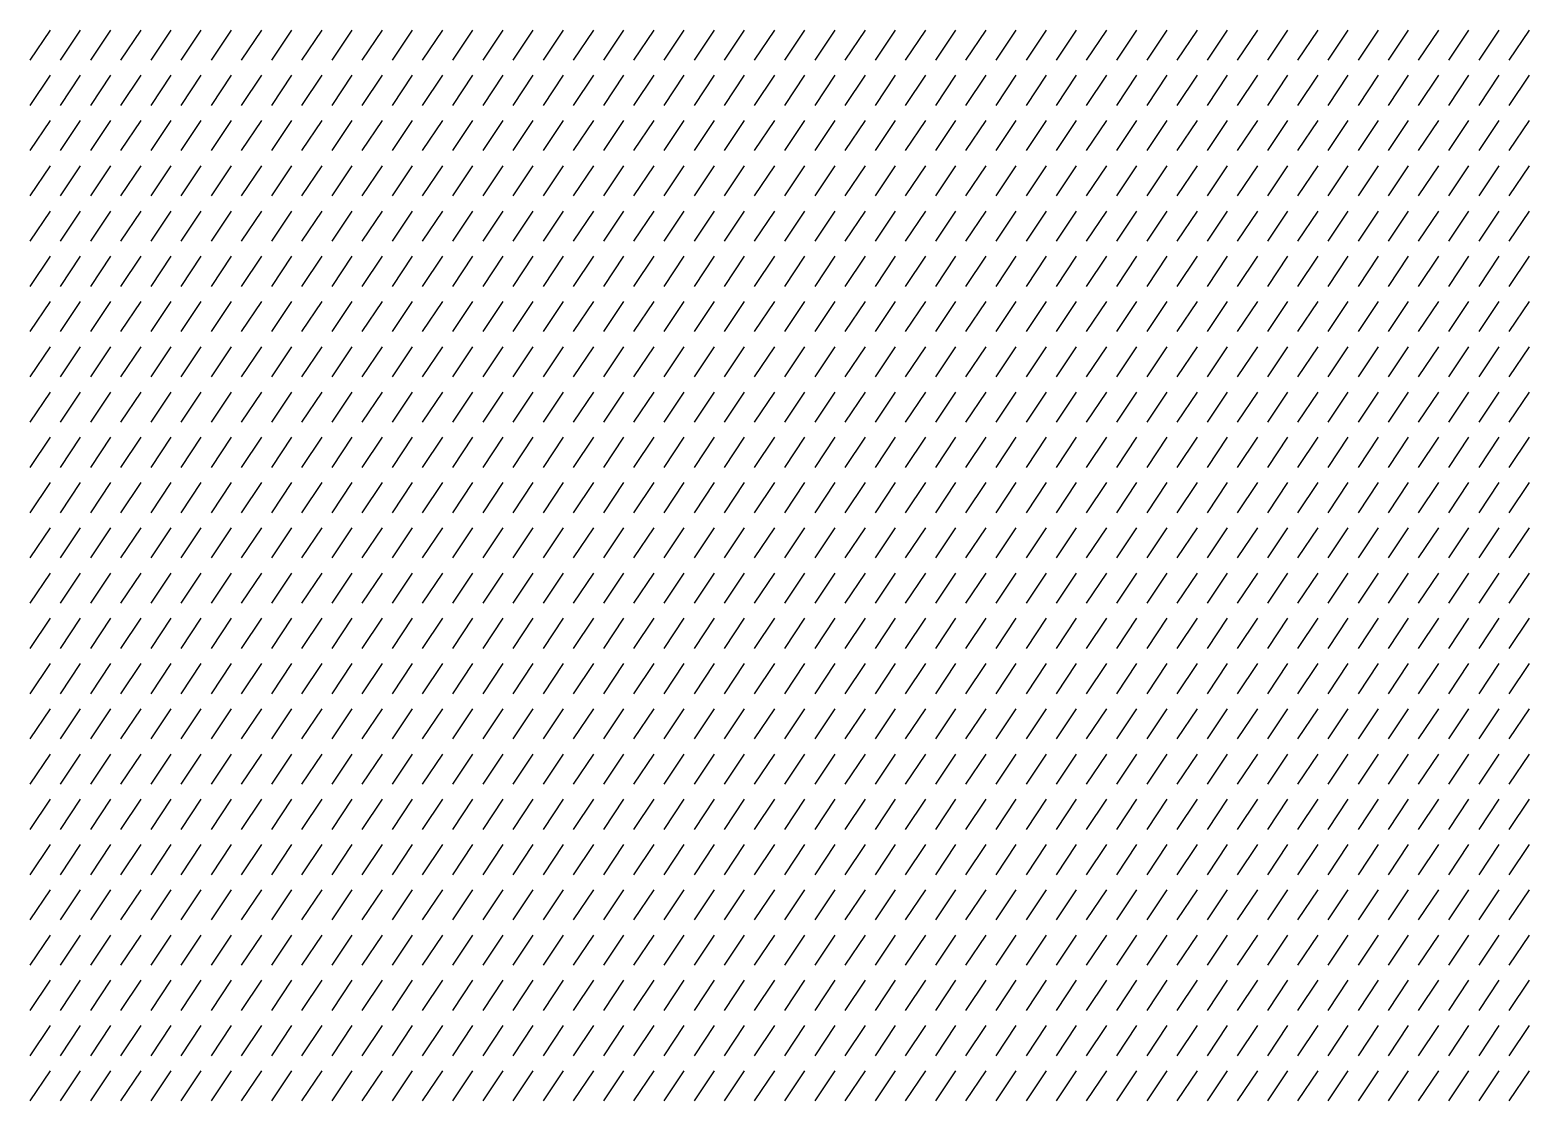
# Model space of a CAD drawing. Header units: inches. Extents: x -55 to 1004, y 12 to 2250.
# Drawn here: x -33.5 to 106.5, y 1402.4 to 1502.4 of the extents above; entities that cross this region are included whole.
import ezdxf

# ---------------------------------------------------------------- set-up
doc = ezdxf.new("R2010")
doc.units = ezdxf.units.IN
doc.header["$MEASUREMENT"] = 0

msp = doc.modelspace()

# ---------------------------------------------------------------- linework, layer by layer
for p, q in [((-31.59, 1502.36), (-33.47, 1499.55)), ((-28.77, 1502.36), (-30.65, 1499.55)), ((-25.95, 1502.36), (-27.83, 1499.55)), ((-23.13, 1502.36), (-25.01, 1499.55)), ((-20.31, 1502.36), (-22.19, 1499.55)), ((-17.5, 1502.36), (-19.37, 1499.55)), ((-14.68, 1502.36), (-16.56, 1499.55)), ((-11.86, 1502.36), (-13.74, 1499.55)), ((-9.04, 1502.36), (-10.92, 1499.55)), ((-6.22, 1502.36), (-8.1, 1499.55)), ((-3.4, 1502.36), (-5.28, 1499.55)), ((-0.59, 1502.36), (-2.47, 1499.55)), ((2.23, 1502.36), (0.35, 1499.55)), ((5.05, 1502.36), (3.17, 1499.55)), ((7.87, 1502.36), (5.99, 1499.55)), ((10.69, 1502.36), (8.81, 1499.55)), ((13.5, 1502.36), (11.63, 1499.55)), ((16.32, 1502.36), (14.44, 1499.55)), ((19.14, 1502.36), (17.26, 1499.55)), ((21.96, 1502.36), (20.08, 1499.55)), ((24.78, 1502.36), (22.9, 1499.55)), ((27.6, 1502.36), (25.72, 1499.55)), ((30.41, 1502.36), (28.54, 1499.55)), ((33.23, 1502.36), (31.35, 1499.55)), ((36.05, 1502.36), (34.17, 1499.55)), ((38.87, 1502.36), (36.99, 1499.55)), ((41.69, 1502.36), (39.81, 1499.55)), ((44.51, 1502.36), (42.63, 1499.55)), ((47.32, 1502.36), (45.45, 1499.55)), ((50.14, 1502.36), (48.26, 1499.55)), ((52.96, 1502.36), (51.08, 1499.55)), ((55.78, 1502.36), (53.9, 1499.55)), ((58.6, 1502.36), (56.72, 1499.55)), ((61.42, 1502.36), (59.54, 1499.55)), ((64.23, 1502.36), (62.35, 1499.55)), ((67.05, 1502.36), (65.17, 1499.55)), ((69.87, 1502.36), (67.99, 1499.55)), ((72.69, 1502.36), (70.81, 1499.55)), ((75.51, 1502.36), (73.63, 1499.55)), ((78.33, 1502.36), (76.45, 1499.55)), ((81.14, 1502.36), (79.26, 1499.55)), ((83.96, 1502.36), (82.08, 1499.55)), ((86.78, 1502.36), (84.9, 1499.55)), ((89.6, 1502.36), (87.72, 1499.55)), ((92.42, 1502.36), (90.54, 1499.55)), ((95.23, 1502.36), (93.36, 1499.55)), ((98.05, 1502.36), (96.17, 1499.55)), ((100.87, 1502.36), (98.99, 1499.55)), ((103.69, 1502.36), (101.81, 1499.55)), ((106.51, 1502.36), (104.63, 1499.55)), ((-31.59, 1498.14), (-33.47, 1495.32)), ((-28.77, 1498.14), (-30.65, 1495.32)), ((-25.95, 1498.14), (-27.83, 1495.32)), ((-23.13, 1498.14), (-25.01, 1495.32)), ((-20.31, 1498.14), (-22.19, 1495.32)), ((-17.5, 1498.14), (-19.37, 1495.32)), ((-14.68, 1498.14), (-16.56, 1495.32)), ((-11.86, 1498.14), (-13.74, 1495.32)), ((-9.04, 1498.14), (-10.92, 1495.32)), ((-6.22, 1498.14), (-8.1, 1495.32)), ((-3.4, 1498.14), (-5.28, 1495.32)), ((-0.59, 1498.14), (-2.47, 1495.32)), ((2.23, 1498.14), (0.35, 1495.32)), ((5.05, 1498.14), (3.17, 1495.32)), ((7.87, 1498.14), (5.99, 1495.32)), ((10.69, 1498.14), (8.81, 1495.32)), ((13.5, 1498.14), (11.63, 1495.32)), ((16.32, 1498.14), (14.44, 1495.32)), ((19.14, 1498.14), (17.26, 1495.32)), ((21.96, 1498.14), (20.08, 1495.32)), ((24.78, 1498.14), (22.9, 1495.32)), ((27.6, 1498.14), (25.72, 1495.32)), ((30.41, 1498.14), (28.54, 1495.32)), ((33.23, 1498.14), (31.35, 1495.32)), ((36.05, 1498.14), (34.17, 1495.32)), ((38.87, 1498.14), (36.99, 1495.32)), ((41.69, 1498.14), (39.81, 1495.32)), ((44.51, 1498.14), (42.63, 1495.32)), ((47.32, 1498.14), (45.45, 1495.32)), ((50.14, 1498.14), (48.26, 1495.32)), ((52.96, 1498.14), (51.08, 1495.32)), ((55.78, 1498.14), (53.9, 1495.32)), ((58.6, 1498.14), (56.72, 1495.32)), ((61.42, 1498.14), (59.54, 1495.32)), ((64.23, 1498.14), (62.35, 1495.32)), ((67.05, 1498.14), (65.17, 1495.32)), ((69.87, 1498.14), (67.99, 1495.32)), ((72.69, 1498.14), (70.81, 1495.32)), ((75.51, 1498.14), (73.63, 1495.32)), ((78.33, 1498.14), (76.45, 1495.32)), ((81.14, 1498.14), (79.26, 1495.32)), ((83.96, 1498.14), (82.08, 1495.32)), ((86.78, 1498.14), (84.9, 1495.32)), ((89.6, 1498.14), (87.72, 1495.32)), ((92.42, 1498.14), (90.54, 1495.32)), ((95.23, 1498.14), (93.36, 1495.32)), ((98.05, 1498.14), (96.17, 1495.32)), ((100.87, 1498.14), (98.99, 1495.32)), ((103.69, 1498.14), (101.81, 1495.32)), ((106.51, 1498.14), (104.63, 1495.32)), ((-31.59, 1493.91), (-33.47, 1491.1)), ((-28.77, 1493.91), (-30.65, 1491.1)), ((-25.95, 1493.91), (-27.83, 1491.1)), ((-23.13, 1493.91), (-25.01, 1491.1)), ((-20.31, 1493.91), (-22.19, 1491.1)), ((-17.5, 1493.91), (-19.37, 1491.1)), ((-14.68, 1493.91), (-16.56, 1491.1)), ((-11.86, 1493.91), (-13.74, 1491.1)), ((-9.04, 1493.91), (-10.92, 1491.1)), ((-6.22, 1493.91), (-8.1, 1491.1)), ((-3.4, 1493.91), (-5.28, 1491.1)), ((-0.59, 1493.91), (-2.47, 1491.1)), ((2.23, 1493.91), (0.35, 1491.1)), ((5.05, 1493.91), (3.17, 1491.1)), ((7.87, 1493.91), (5.99, 1491.1)), ((10.69, 1493.91), (8.81, 1491.1)), ((13.5, 1493.91), (11.63, 1491.1)), ((16.32, 1493.91), (14.44, 1491.1)), ((19.14, 1493.91), (17.26, 1491.1)), ((21.96, 1493.91), (20.08, 1491.1)), ((24.78, 1493.91), (22.9, 1491.1)), ((27.6, 1493.91), (25.72, 1491.1)), ((30.41, 1493.91), (28.54, 1491.1)), ((33.23, 1493.91), (31.35, 1491.1)), ((36.05, 1493.91), (34.17, 1491.1)), ((38.87, 1493.91), (36.99, 1491.1)), ((41.69, 1493.91), (39.81, 1491.1)), ((44.51, 1493.91), (42.63, 1491.1)), ((47.32, 1493.91), (45.45, 1491.1)), ((50.14, 1493.91), (48.26, 1491.1)), ((52.96, 1493.91), (51.08, 1491.1)), ((55.78, 1493.91), (53.9, 1491.1)), ((58.6, 1493.91), (56.72, 1491.1)), ((61.42, 1493.91), (59.54, 1491.1)), ((64.23, 1493.91), (62.35, 1491.1)), ((67.05, 1493.91), (65.17, 1491.1)), ((69.87, 1493.91), (67.99, 1491.1)), ((72.69, 1493.91), (70.81, 1491.1)), ((75.51, 1493.91), (73.63, 1491.1)), ((78.33, 1493.91), (76.45, 1491.1)), ((81.14, 1493.91), (79.26, 1491.1)), ((83.96, 1493.91), (82.08, 1491.1)), ((86.78, 1493.91), (84.9, 1491.1)), ((89.6, 1493.91), (87.72, 1491.1)), ((92.42, 1493.91), (90.54, 1491.1)), ((95.23, 1493.91), (93.36, 1491.1)), ((98.05, 1493.91), (96.17, 1491.1)), ((100.87, 1493.91), (98.99, 1491.1)), ((103.69, 1493.91), (101.81, 1491.1)), ((106.51, 1493.91), (104.63, 1491.1)), ((-31.59, 1489.69), (-33.47, 1486.87)), ((-28.77, 1489.69), (-30.65, 1486.87)), ((-25.95, 1489.69), (-27.83, 1486.87)), ((-23.13, 1489.69), (-25.01, 1486.87)), ((-20.31, 1489.69), (-22.19, 1486.87)), ((-17.5, 1489.69), (-19.37, 1486.87)), ((-14.68, 1489.69), (-16.56, 1486.87)), ((-11.86, 1489.69), (-13.74, 1486.87)), ((-9.04, 1489.69), (-10.92, 1486.87)), ((-6.22, 1489.69), (-8.1, 1486.87)), ((-3.4, 1489.69), (-5.28, 1486.87)), ((-0.59, 1489.69), (-2.47, 1486.87)), ((2.23, 1489.69), (0.35, 1486.87)), ((5.05, 1489.69), (3.17, 1486.87)), ((7.87, 1489.69), (5.99, 1486.87)), ((10.69, 1489.69), (8.81, 1486.87)), ((13.5, 1489.69), (11.63, 1486.87)), ((16.32, 1489.69), (14.44, 1486.87)), ((19.14, 1489.69), (17.26, 1486.87)), ((21.96, 1489.69), (20.08, 1486.87)), ((24.78, 1489.69), (22.9, 1486.87)), ((27.6, 1489.69), (25.72, 1486.87)), ((30.41, 1489.69), (28.54, 1486.87)), ((33.23, 1489.69), (31.35, 1486.87)), ((36.05, 1489.69), (34.17, 1486.87)), ((38.87, 1489.69), (36.99, 1486.87)), ((41.69, 1489.69), (39.81, 1486.87)), ((44.51, 1489.69), (42.63, 1486.87)), ((47.32, 1489.69), (45.45, 1486.87)), ((50.14, 1489.69), (48.26, 1486.87)), ((52.96, 1489.69), (51.08, 1486.87)), ((55.78, 1489.69), (53.9, 1486.87)), ((58.6, 1489.69), (56.72, 1486.87)), ((61.42, 1489.69), (59.54, 1486.87)), ((64.23, 1489.69), (62.35, 1486.87)), ((67.05, 1489.69), (65.17, 1486.87)), ((69.87, 1489.69), (67.99, 1486.87)), ((72.69, 1489.69), (70.81, 1486.87)), ((75.51, 1489.69), (73.63, 1486.87)), ((78.33, 1489.69), (76.45, 1486.87)), ((81.14, 1489.69), (79.26, 1486.87)), ((83.96, 1489.69), (82.08, 1486.87)), ((86.78, 1489.69), (84.9, 1486.87)), ((89.6, 1489.69), (87.72, 1486.87)), ((92.42, 1489.69), (90.54, 1486.87)), ((95.23, 1489.69), (93.36, 1486.87)), ((98.05, 1489.69), (96.17, 1486.87)), ((100.87, 1489.69), (98.99, 1486.87)), ((103.69, 1489.69), (101.81, 1486.87)), ((106.51, 1489.69), (104.63, 1486.87)), ((-31.59, 1485.46), (-33.47, 1482.65)), ((-28.77, 1485.46), (-30.65, 1482.65)), ((-25.95, 1485.46), (-27.83, 1482.65)), ((-23.13, 1485.46), (-25.01, 1482.65)), ((-20.31, 1485.46), (-22.19, 1482.65)), ((-17.5, 1485.46), (-19.37, 1482.65)), ((-14.68, 1485.46), (-16.56, 1482.65)), ((-11.86, 1485.46), (-13.74, 1482.65)), ((-9.04, 1485.46), (-10.92, 1482.65)), ((-6.22, 1485.46), (-8.1, 1482.65)), ((-3.4, 1485.46), (-5.28, 1482.65)), ((-0.59, 1485.46), (-2.47, 1482.65)), ((2.23, 1485.46), (0.35, 1482.65)), ((5.05, 1485.46), (3.17, 1482.65)), ((7.87, 1485.46), (5.99, 1482.65)), ((10.69, 1485.46), (8.81, 1482.65)), ((13.5, 1485.46), (11.63, 1482.65)), ((16.32, 1485.46), (14.44, 1482.65)), ((19.14, 1485.46), (17.26, 1482.65)), ((21.96, 1485.46), (20.08, 1482.65)), ((24.78, 1485.46), (22.9, 1482.65)), ((27.6, 1485.46), (25.72, 1482.65)), ((30.41, 1485.46), (28.54, 1482.65)), ((33.23, 1485.46), (31.35, 1482.65)), ((36.05, 1485.46), (34.17, 1482.65)), ((38.87, 1485.46), (36.99, 1482.65)), ((41.69, 1485.46), (39.81, 1482.65)), ((44.51, 1485.46), (42.63, 1482.65)), ((47.32, 1485.46), (45.45, 1482.65)), ((50.14, 1485.46), (48.26, 1482.65)), ((52.96, 1485.46), (51.08, 1482.65)), ((55.78, 1485.46), (53.9, 1482.65)), ((58.6, 1485.46), (56.72, 1482.65)), ((61.42, 1485.46), (59.54, 1482.65)), ((64.23, 1485.46), (62.35, 1482.65)), ((67.05, 1485.46), (65.17, 1482.65)), ((69.87, 1485.46), (67.99, 1482.65)), ((72.69, 1485.46), (70.81, 1482.65)), ((75.51, 1485.46), (73.63, 1482.65)), ((78.33, 1485.46), (76.45, 1482.65)), ((81.14, 1485.46), (79.26, 1482.65)), ((83.96, 1485.46), (82.08, 1482.65)), ((86.78, 1485.46), (84.9, 1482.65)), ((89.6, 1485.46), (87.72, 1482.65)), ((92.42, 1485.46), (90.54, 1482.65)), ((95.23, 1485.46), (93.36, 1482.65)), ((98.05, 1485.46), (96.17, 1482.65)), ((100.87, 1485.46), (98.99, 1482.65)), ((103.69, 1485.46), (101.81, 1482.65)), ((106.51, 1485.46), (104.63, 1482.65)), ((-31.59, 1481.24), (-33.47, 1478.42)), ((-28.77, 1481.24), (-30.65, 1478.42)), ((-25.95, 1481.24), (-27.83, 1478.42)), ((-23.13, 1481.24), (-25.01, 1478.42)), ((-20.31, 1481.24), (-22.19, 1478.42)), ((-17.5, 1481.24), (-19.37, 1478.42)), ((-14.68, 1481.24), (-16.56, 1478.42)), ((-11.86, 1481.24), (-13.74, 1478.42)), ((-9.04, 1481.24), (-10.92, 1478.42)), ((-6.22, 1481.24), (-8.1, 1478.42)), ((-3.4, 1481.24), (-5.28, 1478.42)), ((-0.59, 1481.24), (-2.47, 1478.42)), ((2.23, 1481.24), (0.35, 1478.42)), ((5.05, 1481.24), (3.17, 1478.42)), ((7.87, 1481.24), (5.99, 1478.42)), ((10.69, 1481.24), (8.81, 1478.42)), ((13.5, 1481.24), (11.63, 1478.42)), ((16.32, 1481.24), (14.44, 1478.42)), ((19.14, 1481.24), (17.26, 1478.42)), ((21.96, 1481.24), (20.08, 1478.42)), ((24.78, 1481.24), (22.9, 1478.42)), ((27.6, 1481.24), (25.72, 1478.42)), ((30.41, 1481.24), (28.54, 1478.42)), ((33.23, 1481.24), (31.35, 1478.42)), ((36.05, 1481.24), (34.17, 1478.42)), ((38.87, 1481.24), (36.99, 1478.42)), ((41.69, 1481.24), (39.81, 1478.42)), ((44.51, 1481.24), (42.63, 1478.42)), ((47.32, 1481.24), (45.45, 1478.42)), ((50.14, 1481.24), (48.26, 1478.42)), ((52.96, 1481.24), (51.08, 1478.42)), ((55.78, 1481.24), (53.9, 1478.42)), ((58.6, 1481.24), (56.72, 1478.42)), ((61.42, 1481.24), (59.54, 1478.42)), ((64.23, 1481.24), (62.35, 1478.42)), ((67.05, 1481.24), (65.17, 1478.42)), ((69.87, 1481.24), (67.99, 1478.42)), ((72.69, 1481.24), (70.81, 1478.42)), ((75.51, 1481.24), (73.63, 1478.42)), ((78.33, 1481.24), (76.45, 1478.42)), ((81.14, 1481.24), (79.26, 1478.42)), ((83.96, 1481.24), (82.08, 1478.42)), ((86.78, 1481.24), (84.9, 1478.42)), ((89.6, 1481.24), (87.72, 1478.42)), ((92.42, 1481.24), (90.54, 1478.42)), ((95.23, 1481.24), (93.36, 1478.42)), ((98.05, 1481.24), (96.17, 1478.42)), ((100.87, 1481.24), (98.99, 1478.42)), ((103.69, 1481.24), (101.81, 1478.42)), ((106.51, 1481.24), (104.63, 1478.42)), ((-31.59, 1477.01), (-33.47, 1474.2)), ((-28.77, 1477.01), (-30.65, 1474.2)), ((-25.95, 1477.01), (-27.83, 1474.2)), ((-23.13, 1477.01), (-25.01, 1474.2)), ((-20.31, 1477.01), (-22.19, 1474.2)), ((-17.5, 1477.01), (-19.37, 1474.2)), ((-14.68, 1477.01), (-16.56, 1474.2)), ((-11.86, 1477.01), (-13.74, 1474.2)), ((-9.04, 1477.01), (-10.92, 1474.2)), ((-6.22, 1477.01), (-8.1, 1474.2)), ((-3.4, 1477.01), (-5.28, 1474.2)), ((-0.59, 1477.01), (-2.47, 1474.2)), ((2.23, 1477.01), (0.35, 1474.2)), ((5.05, 1477.01), (3.17, 1474.2)), ((7.87, 1477.01), (5.99, 1474.2)), ((10.69, 1477.01), (8.81, 1474.2)), ((13.5, 1477.01), (11.63, 1474.2)), ((16.32, 1477.01), (14.44, 1474.2)), ((19.14, 1477.01), (17.26, 1474.2)), ((21.96, 1477.01), (20.08, 1474.2)), ((24.78, 1477.01), (22.9, 1474.2)), ((27.6, 1477.01), (25.72, 1474.2)), ((30.41, 1477.01), (28.54, 1474.2)), ((33.23, 1477.01), (31.35, 1474.2)), ((36.05, 1477.01), (34.17, 1474.2)), ((38.87, 1477.01), (36.99, 1474.2)), ((41.69, 1477.01), (39.81, 1474.2)), ((44.51, 1477.01), (42.63, 1474.2)), ((47.32, 1477.01), (45.45, 1474.2)), ((50.14, 1477.01), (48.26, 1474.2)), ((52.96, 1477.01), (51.08, 1474.2)), ((55.78, 1477.01), (53.9, 1474.2)), ((58.6, 1477.01), (56.72, 1474.2)), ((61.42, 1477.01), (59.54, 1474.2)), ((64.23, 1477.01), (62.35, 1474.2)), ((67.05, 1477.01), (65.17, 1474.2)), ((69.87, 1477.01), (67.99, 1474.2)), ((72.69, 1477.01), (70.81, 1474.2)), ((75.51, 1477.01), (73.63, 1474.2)), ((78.33, 1477.01), (76.45, 1474.2)), ((81.14, 1477.01), (79.26, 1474.2)), ((83.96, 1477.01), (82.08, 1474.2)), ((86.78, 1477.01), (84.9, 1474.2)), ((89.6, 1477.01), (87.72, 1474.2)), ((92.42, 1477.01), (90.54, 1474.2)), ((95.23, 1477.01), (93.36, 1474.2)), ((98.05, 1477.01), (96.17, 1474.2)), ((100.87, 1477.01), (98.99, 1474.2)), ((103.69, 1477.01), (101.81, 1474.2)), ((106.51, 1477.01), (104.63, 1474.2)), ((-31.59, 1472.79), (-33.47, 1469.97)), ((-28.77, 1472.79), (-30.65, 1469.97)), ((-25.95, 1472.79), (-27.83, 1469.97)), ((-23.13, 1472.79), (-25.01, 1469.97)), ((-20.31, 1472.79), (-22.19, 1469.97)), ((-17.5, 1472.79), (-19.37, 1469.97)), ((-14.68, 1472.79), (-16.56, 1469.97)), ((-11.86, 1472.79), (-13.74, 1469.97)), ((-9.04, 1472.79), (-10.92, 1469.97)), ((-6.22, 1472.79), (-8.1, 1469.97)), ((-3.4, 1472.79), (-5.28, 1469.97)), ((-0.59, 1472.79), (-2.47, 1469.97)), ((2.23, 1472.79), (0.35, 1469.97)), ((5.05, 1472.79), (3.17, 1469.97)), ((7.87, 1472.79), (5.99, 1469.97)), ((10.69, 1472.79), (8.81, 1469.97)), ((13.5, 1472.79), (11.63, 1469.97)), ((16.32, 1472.79), (14.44, 1469.97)), ((19.14, 1472.79), (17.26, 1469.97)), ((21.96, 1472.79), (20.08, 1469.97)), ((24.78, 1472.79), (22.9, 1469.97)), ((27.6, 1472.79), (25.72, 1469.97)), ((30.41, 1472.79), (28.54, 1469.97)), ((33.23, 1472.79), (31.35, 1469.97)), ((36.05, 1472.79), (34.17, 1469.97)), ((38.87, 1472.79), (36.99, 1469.97)), ((41.69, 1472.79), (39.81, 1469.97)), ((44.51, 1472.79), (42.63, 1469.97)), ((47.32, 1472.79), (45.45, 1469.97)), ((50.14, 1472.79), (48.26, 1469.97)), ((52.96, 1472.79), (51.08, 1469.97)), ((55.78, 1472.79), (53.9, 1469.97)), ((58.6, 1472.79), (56.72, 1469.97)), ((61.42, 1472.79), (59.54, 1469.97)), ((64.23, 1472.79), (62.35, 1469.97)), ((67.05, 1472.79), (65.17, 1469.97)), ((69.87, 1472.79), (67.99, 1469.97)), ((72.69, 1472.79), (70.81, 1469.97)), ((75.51, 1472.79), (73.63, 1469.97)), ((78.33, 1472.79), (76.45, 1469.97)), ((81.14, 1472.79), (79.26, 1469.97)), ((83.96, 1472.79), (82.08, 1469.97)), ((86.78, 1472.79), (84.9, 1469.97)), ((89.6, 1472.79), (87.72, 1469.97)), ((92.42, 1472.79), (90.54, 1469.97)), ((95.23, 1472.79), (93.36, 1469.97)), ((98.05, 1472.79), (96.17, 1469.97)), ((100.87, 1472.79), (98.99, 1469.97)), ((103.69, 1472.79), (101.81, 1469.97)), ((106.51, 1472.79), (104.63, 1469.97)), ((-31.59, 1468.56), (-33.47, 1465.75)), ((-28.77, 1468.56), (-30.65, 1465.75)), ((-25.95, 1468.56), (-27.83, 1465.75)), ((-23.13, 1468.56), (-25.01, 1465.75)), ((-20.31, 1468.56), (-22.19, 1465.75)), ((-17.5, 1468.56), (-19.37, 1465.75)), ((-14.68, 1468.56), (-16.56, 1465.75)), ((-11.86, 1468.56), (-13.74, 1465.75)), ((-9.04, 1468.56), (-10.92, 1465.75)), ((-6.22, 1468.56), (-8.1, 1465.75)), ((-3.4, 1468.56), (-5.28, 1465.75)), ((-0.59, 1468.56), (-2.47, 1465.75)), ((2.23, 1468.56), (0.35, 1465.75)), ((5.05, 1468.56), (3.17, 1465.75)), ((7.87, 1468.56), (5.99, 1465.75)), ((10.69, 1468.56), (8.81, 1465.75)), ((13.5, 1468.56), (11.63, 1465.75)), ((16.32, 1468.56), (14.44, 1465.75)), ((19.14, 1468.56), (17.26, 1465.75)), ((21.96, 1468.56), (20.08, 1465.75)), ((24.78, 1468.56), (22.9, 1465.75)), ((27.6, 1468.56), (25.72, 1465.75)), ((30.41, 1468.56), (28.54, 1465.75)), ((33.23, 1468.56), (31.35, 1465.75)), ((36.05, 1468.56), (34.17, 1465.75)), ((38.87, 1468.56), (36.99, 1465.75)), ((41.69, 1468.56), (39.81, 1465.75)), ((44.51, 1468.56), (42.63, 1465.75)), ((47.32, 1468.56), (45.45, 1465.75)), ((50.14, 1468.56), (48.26, 1465.75)), ((52.96, 1468.56), (51.08, 1465.75)), ((55.78, 1468.56), (53.9, 1465.75)), ((58.6, 1468.56), (56.72, 1465.75)), ((61.42, 1468.56), (59.54, 1465.75)), ((64.23, 1468.56), (62.35, 1465.75)), ((67.05, 1468.56), (65.17, 1465.75)), ((69.87, 1468.56), (67.99, 1465.75)), ((72.69, 1468.56), (70.81, 1465.75)), ((75.51, 1468.56), (73.63, 1465.75)), ((78.33, 1468.56), (76.45, 1465.75)), ((81.14, 1468.56), (79.26, 1465.75)), ((83.96, 1468.56), (82.08, 1465.75)), ((86.78, 1468.56), (84.9, 1465.75)), ((89.6, 1468.56), (87.72, 1465.75)), ((92.42, 1468.56), (90.54, 1465.75)), ((95.23, 1468.56), (93.36, 1465.75)), ((98.05, 1468.56), (96.17, 1465.75)), ((100.87, 1468.56), (98.99, 1465.75)), ((103.69, 1468.56), (101.81, 1465.75)), ((106.51, 1468.56), (104.63, 1465.75)), ((-31.59, 1464.34), (-33.47, 1461.52)), ((-28.77, 1464.34), (-30.65, 1461.52)), ((-25.95, 1464.34), (-27.83, 1461.52)), ((-23.13, 1464.34), (-25.01, 1461.52)), ((-20.31, 1464.34), (-22.19, 1461.52)), ((-17.5, 1464.34), (-19.37, 1461.52)), ((-14.68, 1464.34), (-16.56, 1461.52)), ((-11.86, 1464.34), (-13.74, 1461.52)), ((-9.04, 1464.34), (-10.92, 1461.52)), ((-6.22, 1464.34), (-8.1, 1461.52)), ((-3.4, 1464.34), (-5.28, 1461.52)), ((-0.59, 1464.34), (-2.47, 1461.52)), ((2.23, 1464.34), (0.35, 1461.52)), ((5.05, 1464.34), (3.17, 1461.52)), ((7.87, 1464.34), (5.99, 1461.52)), ((10.69, 1464.34), (8.81, 1461.52)), ((13.5, 1464.34), (11.63, 1461.52)), ((16.32, 1464.34), (14.44, 1461.52)), ((19.14, 1464.34), (17.26, 1461.52)), ((21.96, 1464.34), (20.08, 1461.52)), ((24.78, 1464.34), (22.9, 1461.52)), ((27.6, 1464.34), (25.72, 1461.52)), ((30.41, 1464.34), (28.54, 1461.52)), ((33.23, 1464.34), (31.35, 1461.52)), ((36.05, 1464.34), (34.17, 1461.52)), ((38.87, 1464.34), (36.99, 1461.52)), ((41.69, 1464.34), (39.81, 1461.52)), ((44.51, 1464.34), (42.63, 1461.52)), ((47.32, 1464.34), (45.45, 1461.52)), ((50.14, 1464.34), (48.26, 1461.52)), ((52.96, 1464.34), (51.08, 1461.52)), ((55.78, 1464.34), (53.9, 1461.52)), ((58.6, 1464.34), (56.72, 1461.52)), ((61.42, 1464.34), (59.54, 1461.52)), ((64.23, 1464.34), (62.35, 1461.52)), ((67.05, 1464.34), (65.17, 1461.52)), ((69.87, 1464.34), (67.99, 1461.52)), ((72.69, 1464.34), (70.81, 1461.52)), ((75.51, 1464.34), (73.63, 1461.52)), ((78.33, 1464.34), (76.45, 1461.52)), ((81.14, 1464.34), (79.26, 1461.52)), ((83.96, 1464.34), (82.08, 1461.52)), ((86.78, 1464.34), (84.9, 1461.52)), ((89.6, 1464.34), (87.72, 1461.52)), ((92.42, 1464.34), (90.54, 1461.52)), ((95.23, 1464.34), (93.36, 1461.52)), ((98.05, 1464.34), (96.17, 1461.52)), ((100.87, 1464.34), (98.99, 1461.52)), ((103.69, 1464.34), (101.81, 1461.52)), ((106.51, 1464.34), (104.63, 1461.52)), ((-31.59, 1460.11), (-33.47, 1457.29)), ((-28.77, 1460.11), (-30.65, 1457.29)), ((-25.95, 1460.11), (-27.83, 1457.29)), ((-23.13, 1460.11), (-25.01, 1457.29)), ((-20.31, 1460.11), (-22.19, 1457.29)), ((-17.5, 1460.11), (-19.37, 1457.29)), ((-14.68, 1460.11), (-16.56, 1457.29)), ((-11.86, 1460.11), (-13.74, 1457.29)), ((-9.04, 1460.11), (-10.92, 1457.29)), ((-6.22, 1460.11), (-8.1, 1457.29)), ((-3.4, 1460.11), (-5.28, 1457.29)), ((-0.59, 1460.11), (-2.47, 1457.29)), ((2.23, 1460.11), (0.35, 1457.29)), ((5.05, 1460.11), (3.17, 1457.29)), ((7.87, 1460.11), (5.99, 1457.29)), ((10.69, 1460.11), (8.81, 1457.29)), ((13.5, 1460.11), (11.63, 1457.29)), ((16.32, 1460.11), (14.44, 1457.29)), ((19.14, 1460.11), (17.26, 1457.29)), ((21.96, 1460.11), (20.08, 1457.29)), ((24.78, 1460.11), (22.9, 1457.29)), ((27.6, 1460.11), (25.72, 1457.29)), ((30.41, 1460.11), (28.54, 1457.29)), ((33.23, 1460.11), (31.35, 1457.29)), ((36.05, 1460.11), (34.17, 1457.29)), ((38.87, 1460.11), (36.99, 1457.29)), ((41.69, 1460.11), (39.81, 1457.29)), ((44.51, 1460.11), (42.63, 1457.29)), ((47.32, 1460.11), (45.45, 1457.29)), ((50.14, 1460.11), (48.26, 1457.29)), ((52.96, 1460.11), (51.08, 1457.29)), ((55.78, 1460.11), (53.9, 1457.29)), ((58.6, 1460.11), (56.72, 1457.29)), ((61.42, 1460.11), (59.54, 1457.29)), ((64.23, 1460.11), (62.35, 1457.29)), ((67.05, 1460.11), (65.17, 1457.29)), ((69.87, 1460.11), (67.99, 1457.29)), ((72.69, 1460.11), (70.81, 1457.29)), ((75.51, 1460.11), (73.63, 1457.29)), ((78.33, 1460.11), (76.45, 1457.29)), ((81.14, 1460.11), (79.26, 1457.29)), ((83.96, 1460.11), (82.08, 1457.29)), ((86.78, 1460.11), (84.9, 1457.29)), ((89.6, 1460.11), (87.72, 1457.29)), ((92.42, 1460.11), (90.54, 1457.29)), ((95.23, 1460.11), (93.36, 1457.29)), ((98.05, 1460.11), (96.17, 1457.29)), ((100.87, 1460.11), (98.99, 1457.29)), ((103.69, 1460.11), (101.81, 1457.29)), ((106.51, 1460.11), (104.63, 1457.29)), ((-31.59, 1455.89), (-33.47, 1453.07)), ((-28.77, 1455.89), (-30.65, 1453.07)), ((-25.95, 1455.89), (-27.83, 1453.07)), ((-23.13, 1455.89), (-25.01, 1453.07)), ((-20.31, 1455.89), (-22.19, 1453.07)), ((-17.5, 1455.89), (-19.37, 1453.07)), ((-14.68, 1455.89), (-16.56, 1453.07)), ((-11.86, 1455.89), (-13.74, 1453.07)), ((-9.04, 1455.89), (-10.92, 1453.07)), ((-6.22, 1455.89), (-8.1, 1453.07)), ((-3.4, 1455.89), (-5.28, 1453.07)), ((-0.59, 1455.89), (-2.47, 1453.07)), ((2.23, 1455.89), (0.35, 1453.07)), ((5.05, 1455.89), (3.17, 1453.07)), ((7.87, 1455.89), (5.99, 1453.07)), ((10.69, 1455.89), (8.81, 1453.07)), ((13.5, 1455.89), (11.63, 1453.07)), ((16.32, 1455.89), (14.44, 1453.07)), ((19.14, 1455.89), (17.26, 1453.07)), ((21.96, 1455.89), (20.08, 1453.07)), ((24.78, 1455.89), (22.9, 1453.07)), ((27.6, 1455.89), (25.72, 1453.07)), ((30.41, 1455.89), (28.54, 1453.07)), ((33.23, 1455.89), (31.35, 1453.07)), ((36.05, 1455.89), (34.17, 1453.07)), ((38.87, 1455.89), (36.99, 1453.07)), ((41.69, 1455.89), (39.81, 1453.07)), ((44.51, 1455.89), (42.63, 1453.07)), ((47.32, 1455.89), (45.45, 1453.07)), ((50.14, 1455.89), (48.26, 1453.07)), ((52.96, 1455.89), (51.08, 1453.07)), ((55.78, 1455.89), (53.9, 1453.07)), ((58.6, 1455.89), (56.72, 1453.07)), ((61.42, 1455.89), (59.54, 1453.07)), ((64.23, 1455.89), (62.35, 1453.07)), ((67.05, 1455.89), (65.17, 1453.07)), ((69.87, 1455.89), (67.99, 1453.07)), ((72.69, 1455.89), (70.81, 1453.07)), ((75.51, 1455.89), (73.63, 1453.07)), ((78.33, 1455.89), (76.45, 1453.07)), ((81.14, 1455.89), (79.26, 1453.07)), ((83.96, 1455.89), (82.08, 1453.07)), ((86.78, 1455.89), (84.9, 1453.07)), ((89.6, 1455.89), (87.72, 1453.07)), ((92.42, 1455.89), (90.54, 1453.07)), ((95.23, 1455.89), (93.36, 1453.07)), ((98.05, 1455.89), (96.17, 1453.07)), ((100.87, 1455.89), (98.99, 1453.07)), ((103.69, 1455.89), (101.81, 1453.07)), ((106.51, 1455.89), (104.63, 1453.07)), ((-31.59, 1451.66), (-33.47, 1448.84)), ((-28.77, 1451.66), (-30.65, 1448.84)), ((-25.95, 1451.66), (-27.83, 1448.84)), ((-23.13, 1451.66), (-25.01, 1448.84)), ((-20.31, 1451.66), (-22.19, 1448.84)), ((-17.5, 1451.66), (-19.37, 1448.84)), ((-14.68, 1451.66), (-16.56, 1448.84)), ((-11.86, 1451.66), (-13.74, 1448.84)), ((-9.04, 1451.66), (-10.92, 1448.84)), ((-6.22, 1451.66), (-8.1, 1448.84)), ((-3.4, 1451.66), (-5.28, 1448.84)), ((-0.59, 1451.66), (-2.47, 1448.84)), ((2.23, 1451.66), (0.35, 1448.84)), ((5.05, 1451.66), (3.17, 1448.84)), ((7.87, 1451.66), (5.99, 1448.84)), ((10.69, 1451.66), (8.81, 1448.84)), ((13.5, 1451.66), (11.63, 1448.84)), ((16.32, 1451.66), (14.44, 1448.84)), ((19.14, 1451.66), (17.26, 1448.84)), ((21.96, 1451.66), (20.08, 1448.84)), ((24.78, 1451.66), (22.9, 1448.84)), ((27.6, 1451.66), (25.72, 1448.84)), ((30.41, 1451.66), (28.54, 1448.84)), ((33.23, 1451.66), (31.35, 1448.84)), ((36.05, 1451.66), (34.17, 1448.84)), ((38.87, 1451.66), (36.99, 1448.84)), ((41.69, 1451.66), (39.81, 1448.84)), ((44.51, 1451.66), (42.63, 1448.84)), ((47.32, 1451.66), (45.45, 1448.84)), ((50.14, 1451.66), (48.26, 1448.84)), ((52.96, 1451.66), (51.08, 1448.84)), ((55.78, 1451.66), (53.9, 1448.84)), ((58.6, 1451.66), (56.72, 1448.84)), ((61.42, 1451.66), (59.54, 1448.84)), ((64.23, 1451.66), (62.35, 1448.84)), ((67.05, 1451.66), (65.17, 1448.84)), ((69.87, 1451.66), (67.99, 1448.84)), ((72.69, 1451.66), (70.81, 1448.84)), ((75.51, 1451.66), (73.63, 1448.84)), ((78.33, 1451.66), (76.45, 1448.84)), ((81.14, 1451.66), (79.26, 1448.84)), ((83.96, 1451.66), (82.08, 1448.84)), ((86.78, 1451.66), (84.9, 1448.84)), ((89.6, 1451.66), (87.72, 1448.84)), ((92.42, 1451.66), (90.54, 1448.84)), ((95.23, 1451.66), (93.36, 1448.84)), ((98.05, 1451.66), (96.17, 1448.84)), ((100.87, 1451.66), (98.99, 1448.84)), ((103.69, 1451.66), (101.81, 1448.84)), ((106.51, 1451.66), (104.63, 1448.84)), ((-31.59, 1447.44), (-33.47, 1444.62)), ((-28.77, 1447.44), (-30.65, 1444.62)), ((-25.95, 1447.44), (-27.83, 1444.62)), ((-23.13, 1447.44), (-25.01, 1444.62)), ((-20.31, 1447.44), (-22.19, 1444.62)), ((-17.5, 1447.44), (-19.37, 1444.62)), ((-14.68, 1447.44), (-16.56, 1444.62)), ((-11.86, 1447.44), (-13.74, 1444.62)), ((-9.04, 1447.44), (-10.92, 1444.62)), ((-6.22, 1447.44), (-8.1, 1444.62)), ((-3.4, 1447.44), (-5.28, 1444.62)), ((-0.59, 1447.44), (-2.47, 1444.62)), ((2.23, 1447.44), (0.35, 1444.62)), ((5.05, 1447.44), (3.17, 1444.62)), ((7.87, 1447.44), (5.99, 1444.62)), ((10.69, 1447.44), (8.81, 1444.62)), ((13.5, 1447.44), (11.63, 1444.62)), ((16.32, 1447.44), (14.44, 1444.62)), ((19.14, 1447.44), (17.26, 1444.62)), ((21.96, 1447.44), (20.08, 1444.62)), ((24.78, 1447.44), (22.9, 1444.62)), ((27.6, 1447.44), (25.72, 1444.62)), ((30.41, 1447.44), (28.54, 1444.62)), ((33.23, 1447.44), (31.35, 1444.62)), ((36.05, 1447.44), (34.17, 1444.62)), ((38.87, 1447.44), (36.99, 1444.62)), ((41.69, 1447.44), (39.81, 1444.62)), ((44.51, 1447.44), (42.63, 1444.62)), ((47.32, 1447.44), (45.45, 1444.62)), ((50.14, 1447.44), (48.26, 1444.62)), ((52.96, 1447.44), (51.08, 1444.62)), ((55.78, 1447.44), (53.9, 1444.62)), ((58.6, 1447.44), (56.72, 1444.62)), ((61.42, 1447.44), (59.54, 1444.62)), ((64.23, 1447.44), (62.35, 1444.62)), ((67.05, 1447.44), (65.17, 1444.62)), ((69.87, 1447.44), (67.99, 1444.62)), ((72.69, 1447.44), (70.81, 1444.62)), ((75.51, 1447.44), (73.63, 1444.62)), ((78.33, 1447.44), (76.45, 1444.62)), ((81.14, 1447.44), (79.26, 1444.62)), ((83.96, 1447.44), (82.08, 1444.62)), ((86.78, 1447.44), (84.9, 1444.62)), ((89.6, 1447.44), (87.72, 1444.62)), ((92.42, 1447.44), (90.54, 1444.62)), ((95.23, 1447.44), (93.36, 1444.62)), ((98.05, 1447.44), (96.17, 1444.62)), ((100.87, 1447.44), (98.99, 1444.62)), ((103.69, 1447.44), (101.81, 1444.62)), ((106.51, 1447.44), (104.63, 1444.62)), ((-31.59, 1443.21), (-33.47, 1440.39)), ((-28.77, 1443.21), (-30.65, 1440.39)), ((-25.95, 1443.21), (-27.83, 1440.39)), ((-23.13, 1443.21), (-25.01, 1440.39)), ((-20.31, 1443.21), (-22.19, 1440.39)), ((-17.5, 1443.21), (-19.37, 1440.39)), ((-14.68, 1443.21), (-16.56, 1440.39)), ((-11.86, 1443.21), (-13.74, 1440.39)), ((-9.04, 1443.21), (-10.92, 1440.39)), ((-6.22, 1443.21), (-8.1, 1440.39)), ((-3.4, 1443.21), (-5.28, 1440.39)), ((-0.59, 1443.21), (-2.47, 1440.39)), ((2.23, 1443.21), (0.35, 1440.39)), ((5.05, 1443.21), (3.17, 1440.39)), ((7.87, 1443.21), (5.99, 1440.39)), ((10.69, 1443.21), (8.81, 1440.39)), ((13.5, 1443.21), (11.63, 1440.39)), ((16.32, 1443.21), (14.44, 1440.39)), ((19.14, 1443.21), (17.26, 1440.39)), ((21.96, 1443.21), (20.08, 1440.39)), ((24.78, 1443.21), (22.9, 1440.39)), ((27.6, 1443.21), (25.72, 1440.39)), ((30.41, 1443.21), (28.54, 1440.39)), ((33.23, 1443.21), (31.35, 1440.39)), ((36.05, 1443.21), (34.17, 1440.39)), ((38.87, 1443.21), (36.99, 1440.39)), ((41.69, 1443.21), (39.81, 1440.39)), ((44.51, 1443.21), (42.63, 1440.39)), ((47.32, 1443.21), (45.45, 1440.39)), ((50.14, 1443.21), (48.26, 1440.39)), ((52.96, 1443.21), (51.08, 1440.39)), ((55.78, 1443.21), (53.9, 1440.39)), ((58.6, 1443.21), (56.72, 1440.39)), ((61.42, 1443.21), (59.54, 1440.39)), ((64.23, 1443.21), (62.35, 1440.39)), ((67.05, 1443.21), (65.17, 1440.39)), ((69.87, 1443.21), (67.99, 1440.39)), ((72.69, 1443.21), (70.81, 1440.39)), ((75.51, 1443.21), (73.63, 1440.39)), ((78.33, 1443.21), (76.45, 1440.39)), ((81.14, 1443.21), (79.26, 1440.39)), ((83.96, 1443.21), (82.08, 1440.39)), ((86.78, 1443.21), (84.9, 1440.39)), ((89.6, 1443.21), (87.72, 1440.39)), ((92.42, 1443.21), (90.54, 1440.39)), ((95.23, 1443.21), (93.36, 1440.39)), ((98.05, 1443.21), (96.17, 1440.39)), ((100.87, 1443.21), (98.99, 1440.39)), ((103.69, 1443.21), (101.81, 1440.39)), ((106.51, 1443.21), (104.63, 1440.39)), ((-31.59, 1438.99), (-33.47, 1436.17)), ((-28.77, 1438.99), (-30.65, 1436.17)), ((-25.95, 1438.99), (-27.83, 1436.17)), ((-23.13, 1438.99), (-25.01, 1436.17)), ((-20.31, 1438.99), (-22.19, 1436.17)), ((-17.5, 1438.99), (-19.37, 1436.17)), ((-14.68, 1438.99), (-16.56, 1436.17)), ((-11.86, 1438.99), (-13.74, 1436.17)), ((-9.04, 1438.99), (-10.92, 1436.17)), ((-6.22, 1438.99), (-8.1, 1436.17)), ((-3.4, 1438.99), (-5.28, 1436.17)), ((-0.59, 1438.99), (-2.47, 1436.17)), ((2.23, 1438.99), (0.35, 1436.17)), ((5.05, 1438.99), (3.17, 1436.17)), ((7.87, 1438.99), (5.99, 1436.17)), ((10.69, 1438.99), (8.81, 1436.17)), ((13.5, 1438.99), (11.63, 1436.17)), ((16.32, 1438.99), (14.44, 1436.17)), ((19.14, 1438.99), (17.26, 1436.17)), ((21.96, 1438.99), (20.08, 1436.17)), ((24.78, 1438.99), (22.9, 1436.17)), ((27.6, 1438.99), (25.72, 1436.17)), ((30.41, 1438.99), (28.54, 1436.17)), ((33.23, 1438.99), (31.35, 1436.17)), ((36.05, 1438.99), (34.17, 1436.17)), ((38.87, 1438.99), (36.99, 1436.17)), ((41.69, 1438.99), (39.81, 1436.17)), ((44.51, 1438.99), (42.63, 1436.17)), ((47.32, 1438.99), (45.45, 1436.17)), ((50.14, 1438.99), (48.26, 1436.17)), ((52.96, 1438.99), (51.08, 1436.17)), ((55.78, 1438.99), (53.9, 1436.17)), ((58.6, 1438.99), (56.72, 1436.17)), ((61.42, 1438.99), (59.54, 1436.17)), ((64.23, 1438.99), (62.35, 1436.17)), ((67.05, 1438.99), (65.17, 1436.17)), ((69.87, 1438.99), (67.99, 1436.17)), ((72.69, 1438.99), (70.81, 1436.17)), ((75.51, 1438.99), (73.63, 1436.17)), ((78.33, 1438.99), (76.45, 1436.17)), ((81.14, 1438.99), (79.26, 1436.17)), ((83.96, 1438.99), (82.08, 1436.17)), ((86.78, 1438.99), (84.9, 1436.17)), ((89.6, 1438.99), (87.72, 1436.17)), ((92.42, 1438.99), (90.54, 1436.17)), ((95.23, 1438.99), (93.36, 1436.17)), ((98.05, 1438.99), (96.17, 1436.17)), ((100.87, 1438.99), (98.99, 1436.17)), ((103.69, 1438.99), (101.81, 1436.17)), ((106.51, 1438.99), (104.63, 1436.17)), ((-31.59, 1434.76), (-33.47, 1431.94)), ((-28.77, 1434.76), (-30.65, 1431.94)), ((-25.95, 1434.76), (-27.83, 1431.94)), ((-23.13, 1434.76), (-25.01, 1431.94)), ((-20.31, 1434.76), (-22.19, 1431.94)), ((-17.5, 1434.76), (-19.37, 1431.94)), ((-14.68, 1434.76), (-16.56, 1431.94)), ((-11.86, 1434.76), (-13.74, 1431.94)), ((-9.04, 1434.76), (-10.92, 1431.94)), ((-6.22, 1434.76), (-8.1, 1431.94)), ((-3.4, 1434.76), (-5.28, 1431.94)), ((-0.59, 1434.76), (-2.47, 1431.94)), ((2.23, 1434.76), (0.35, 1431.94)), ((5.05, 1434.76), (3.17, 1431.94)), ((7.87, 1434.76), (5.99, 1431.94)), ((10.69, 1434.76), (8.81, 1431.94)), ((13.5, 1434.76), (11.63, 1431.94)), ((16.32, 1434.76), (14.44, 1431.94)), ((19.14, 1434.76), (17.26, 1431.94)), ((21.96, 1434.76), (20.08, 1431.94)), ((24.78, 1434.76), (22.9, 1431.94)), ((27.6, 1434.76), (25.72, 1431.94)), ((30.41, 1434.76), (28.54, 1431.94)), ((33.23, 1434.76), (31.35, 1431.94)), ((36.05, 1434.76), (34.17, 1431.94)), ((38.87, 1434.76), (36.99, 1431.94)), ((41.69, 1434.76), (39.81, 1431.94)), ((44.51, 1434.76), (42.63, 1431.94)), ((47.32, 1434.76), (45.45, 1431.94)), ((50.14, 1434.76), (48.26, 1431.94)), ((52.96, 1434.76), (51.08, 1431.94)), ((55.78, 1434.76), (53.9, 1431.94)), ((58.6, 1434.76), (56.72, 1431.94)), ((61.42, 1434.76), (59.54, 1431.94)), ((64.23, 1434.76), (62.35, 1431.94)), ((67.05, 1434.76), (65.17, 1431.94)), ((69.87, 1434.76), (67.99, 1431.94)), ((72.69, 1434.76), (70.81, 1431.94)), ((75.51, 1434.76), (73.63, 1431.94)), ((78.33, 1434.76), (76.45, 1431.94)), ((81.14, 1434.76), (79.26, 1431.94)), ((83.96, 1434.76), (82.08, 1431.94)), ((86.78, 1434.76), (84.9, 1431.94)), ((89.6, 1434.76), (87.72, 1431.94)), ((92.42, 1434.76), (90.54, 1431.94)), ((95.23, 1434.76), (93.36, 1431.94)), ((98.05, 1434.76), (96.17, 1431.94)), ((100.87, 1434.76), (98.99, 1431.94)), ((103.69, 1434.76), (101.81, 1431.94)), ((106.51, 1434.76), (104.63, 1431.94)), ((-31.59, 1430.54), (-33.47, 1427.72)), ((-28.77, 1430.54), (-30.65, 1427.72)), ((-25.95, 1430.54), (-27.83, 1427.72)), ((-23.13, 1430.54), (-25.01, 1427.72)), ((-20.31, 1430.54), (-22.19, 1427.72)), ((-17.5, 1430.54), (-19.37, 1427.72)), ((-14.68, 1430.54), (-16.56, 1427.72)), ((-11.86, 1430.54), (-13.74, 1427.72)), ((-9.04, 1430.54), (-10.92, 1427.72)), ((-6.22, 1430.54), (-8.1, 1427.72)), ((-3.4, 1430.54), (-5.28, 1427.72)), ((-0.59, 1430.54), (-2.47, 1427.72)), ((2.23, 1430.54), (0.35, 1427.72)), ((5.05, 1430.54), (3.17, 1427.72)), ((7.87, 1430.54), (5.99, 1427.72)), ((10.69, 1430.54), (8.81, 1427.72)), ((13.5, 1430.54), (11.63, 1427.72)), ((16.32, 1430.54), (14.44, 1427.72)), ((19.14, 1430.54), (17.26, 1427.72)), ((21.96, 1430.54), (20.08, 1427.72)), ((24.78, 1430.54), (22.9, 1427.72)), ((27.6, 1430.54), (25.72, 1427.72)), ((30.41, 1430.54), (28.54, 1427.72)), ((33.23, 1430.54), (31.35, 1427.72)), ((36.05, 1430.54), (34.17, 1427.72)), ((38.87, 1430.54), (36.99, 1427.72)), ((41.69, 1430.54), (39.81, 1427.72)), ((44.51, 1430.54), (42.63, 1427.72)), ((47.32, 1430.54), (45.45, 1427.72)), ((50.14, 1430.54), (48.26, 1427.72)), ((52.96, 1430.54), (51.08, 1427.72)), ((55.78, 1430.54), (53.9, 1427.72)), ((58.6, 1430.54), (56.72, 1427.72)), ((61.42, 1430.54), (59.54, 1427.72)), ((64.23, 1430.54), (62.35, 1427.72)), ((67.05, 1430.54), (65.17, 1427.72)), ((69.87, 1430.54), (67.99, 1427.72)), ((72.69, 1430.54), (70.81, 1427.72)), ((75.51, 1430.54), (73.63, 1427.72)), ((78.33, 1430.54), (76.45, 1427.72)), ((81.14, 1430.54), (79.26, 1427.72)), ((83.96, 1430.54), (82.08, 1427.72)), ((86.78, 1430.54), (84.9, 1427.72)), ((89.6, 1430.54), (87.72, 1427.72)), ((92.42, 1430.54), (90.54, 1427.72)), ((95.23, 1430.54), (93.36, 1427.72)), ((98.05, 1430.54), (96.17, 1427.72)), ((100.87, 1430.54), (98.99, 1427.72)), ((103.69, 1430.54), (101.81, 1427.72)), ((106.51, 1430.54), (104.63, 1427.72)), ((-31.59, 1426.31), (-33.47, 1423.49)), ((-28.77, 1426.31), (-30.65, 1423.49)), ((-25.95, 1426.31), (-27.83, 1423.49)), ((-23.13, 1426.31), (-25.01, 1423.49)), ((-20.31, 1426.31), (-22.19, 1423.49)), ((-17.5, 1426.31), (-19.37, 1423.49)), ((-14.68, 1426.31), (-16.56, 1423.49)), ((-11.86, 1426.31), (-13.74, 1423.49)), ((-9.04, 1426.31), (-10.92, 1423.49)), ((-6.22, 1426.31), (-8.1, 1423.49)), ((-3.4, 1426.31), (-5.28, 1423.49)), ((-0.59, 1426.31), (-2.47, 1423.49)), ((2.23, 1426.31), (0.35, 1423.49)), ((5.05, 1426.31), (3.17, 1423.49)), ((7.87, 1426.31), (5.99, 1423.49)), ((10.69, 1426.31), (8.81, 1423.49)), ((13.5, 1426.31), (11.63, 1423.49)), ((16.32, 1426.31), (14.44, 1423.49)), ((19.14, 1426.31), (17.26, 1423.49)), ((21.96, 1426.31), (20.08, 1423.49)), ((24.78, 1426.31), (22.9, 1423.49)), ((27.6, 1426.31), (25.72, 1423.49)), ((30.41, 1426.31), (28.54, 1423.49)), ((33.23, 1426.31), (31.35, 1423.49)), ((36.05, 1426.31), (34.17, 1423.49)), ((38.87, 1426.31), (36.99, 1423.49)), ((41.69, 1426.31), (39.81, 1423.49)), ((44.51, 1426.31), (42.63, 1423.49)), ((47.32, 1426.31), (45.45, 1423.49)), ((50.14, 1426.31), (48.26, 1423.49)), ((52.96, 1426.31), (51.08, 1423.49)), ((55.78, 1426.31), (53.9, 1423.49)), ((58.6, 1426.31), (56.72, 1423.49)), ((61.42, 1426.31), (59.54, 1423.49)), ((64.23, 1426.31), (62.35, 1423.49)), ((67.05, 1426.31), (65.17, 1423.49)), ((69.87, 1426.31), (67.99, 1423.49)), ((72.69, 1426.31), (70.81, 1423.49)), ((75.51, 1426.31), (73.63, 1423.49)), ((78.33, 1426.31), (76.45, 1423.49)), ((81.14, 1426.31), (79.26, 1423.49)), ((83.96, 1426.31), (82.08, 1423.49)), ((86.78, 1426.31), (84.9, 1423.49)), ((89.6, 1426.31), (87.72, 1423.49)), ((92.42, 1426.31), (90.54, 1423.49)), ((95.23, 1426.31), (93.36, 1423.49)), ((98.05, 1426.31), (96.17, 1423.49)), ((100.87, 1426.31), (98.99, 1423.49)), ((103.69, 1426.31), (101.81, 1423.49)), ((106.51, 1426.31), (104.63, 1423.49)), ((-31.59, 1422.09), (-33.47, 1419.27)), ((-28.77, 1422.09), (-30.65, 1419.27)), ((-25.95, 1422.09), (-27.83, 1419.27)), ((-23.13, 1422.09), (-25.01, 1419.27)), ((-20.31, 1422.09), (-22.19, 1419.27)), ((-17.5, 1422.09), (-19.37, 1419.27)), ((-14.68, 1422.09), (-16.56, 1419.27)), ((-11.86, 1422.09), (-13.74, 1419.27)), ((-9.04, 1422.09), (-10.92, 1419.27)), ((-6.22, 1422.09), (-8.1, 1419.27)), ((-3.4, 1422.09), (-5.28, 1419.27)), ((-0.59, 1422.09), (-2.47, 1419.27)), ((2.23, 1422.09), (0.35, 1419.27)), ((5.05, 1422.09), (3.17, 1419.27)), ((7.87, 1422.09), (5.99, 1419.27)), ((10.69, 1422.09), (8.81, 1419.27)), ((13.5, 1422.09), (11.63, 1419.27)), ((16.32, 1422.09), (14.44, 1419.27)), ((19.14, 1422.09), (17.26, 1419.27)), ((21.96, 1422.09), (20.08, 1419.27)), ((24.78, 1422.09), (22.9, 1419.27)), ((27.6, 1422.09), (25.72, 1419.27)), ((30.41, 1422.09), (28.54, 1419.27)), ((33.23, 1422.09), (31.35, 1419.27)), ((36.05, 1422.09), (34.17, 1419.27)), ((38.87, 1422.09), (36.99, 1419.27)), ((41.69, 1422.09), (39.81, 1419.27)), ((44.51, 1422.09), (42.63, 1419.27)), ((47.32, 1422.09), (45.45, 1419.27)), ((50.14, 1422.09), (48.26, 1419.27)), ((52.96, 1422.09), (51.08, 1419.27)), ((55.78, 1422.09), (53.9, 1419.27)), ((58.6, 1422.09), (56.72, 1419.27)), ((61.42, 1422.09), (59.54, 1419.27)), ((64.23, 1422.09), (62.35, 1419.27)), ((67.05, 1422.09), (65.17, 1419.27)), ((69.87, 1422.09), (67.99, 1419.27)), ((72.69, 1422.09), (70.81, 1419.27)), ((75.51, 1422.09), (73.63, 1419.27)), ((78.33, 1422.09), (76.45, 1419.27)), ((81.14, 1422.09), (79.26, 1419.27)), ((83.96, 1422.09), (82.08, 1419.27)), ((86.78, 1422.09), (84.9, 1419.27)), ((89.6, 1422.09), (87.72, 1419.27)), ((92.42, 1422.09), (90.54, 1419.27)), ((95.23, 1422.09), (93.36, 1419.27)), ((98.05, 1422.09), (96.17, 1419.27)), ((100.87, 1422.09), (98.99, 1419.27)), ((103.69, 1422.09), (101.81, 1419.27)), ((106.51, 1422.09), (104.63, 1419.27)), ((-31.59, 1417.86), (-33.47, 1415.04)), ((-28.77, 1417.86), (-30.65, 1415.04)), ((-25.95, 1417.86), (-27.83, 1415.04)), ((-23.13, 1417.86), (-25.01, 1415.04)), ((-20.31, 1417.86), (-22.19, 1415.04)), ((-17.5, 1417.86), (-19.37, 1415.04)), ((-14.68, 1417.86), (-16.56, 1415.04)), ((-11.86, 1417.86), (-13.74, 1415.04)), ((-9.04, 1417.86), (-10.92, 1415.04)), ((-6.22, 1417.86), (-8.1, 1415.04)), ((-3.4, 1417.86), (-5.28, 1415.04)), ((-0.59, 1417.86), (-2.47, 1415.04)), ((2.23, 1417.86), (0.35, 1415.04)), ((5.05, 1417.86), (3.17, 1415.04)), ((7.87, 1417.86), (5.99, 1415.04)), ((10.69, 1417.86), (8.81, 1415.04)), ((13.5, 1417.86), (11.63, 1415.04)), ((16.32, 1417.86), (14.44, 1415.04)), ((19.14, 1417.86), (17.26, 1415.04)), ((21.96, 1417.86), (20.08, 1415.04)), ((24.78, 1417.86), (22.9, 1415.04)), ((27.6, 1417.86), (25.72, 1415.04)), ((30.41, 1417.86), (28.54, 1415.04)), ((33.23, 1417.86), (31.35, 1415.04)), ((36.05, 1417.86), (34.17, 1415.04)), ((38.87, 1417.86), (36.99, 1415.04)), ((41.69, 1417.86), (39.81, 1415.04)), ((44.51, 1417.86), (42.63, 1415.04)), ((47.32, 1417.86), (45.45, 1415.04)), ((50.14, 1417.86), (48.26, 1415.04)), ((52.96, 1417.86), (51.08, 1415.04)), ((55.78, 1417.86), (53.9, 1415.04)), ((58.6, 1417.86), (56.72, 1415.04)), ((61.42, 1417.86), (59.54, 1415.04)), ((64.23, 1417.86), (62.35, 1415.04)), ((67.05, 1417.86), (65.17, 1415.04)), ((69.87, 1417.86), (67.99, 1415.04)), ((72.69, 1417.86), (70.81, 1415.04)), ((75.51, 1417.86), (73.63, 1415.04)), ((78.33, 1417.86), (76.45, 1415.04)), ((81.14, 1417.86), (79.26, 1415.04)), ((83.96, 1417.86), (82.08, 1415.04)), ((86.78, 1417.86), (84.9, 1415.04)), ((89.6, 1417.86), (87.72, 1415.04)), ((92.42, 1417.86), (90.54, 1415.04)), ((95.23, 1417.86), (93.36, 1415.04)), ((98.05, 1417.86), (96.17, 1415.04)), ((100.87, 1417.86), (98.99, 1415.04)), ((103.69, 1417.86), (101.81, 1415.04)), ((106.51, 1417.86), (104.63, 1415.04)), ((-31.59, 1413.64), (-33.47, 1410.82)), ((-28.77, 1413.64), (-30.65, 1410.82)), ((-25.95, 1413.64), (-27.83, 1410.82)), ((-23.13, 1413.64), (-25.01, 1410.82)), ((-20.31, 1413.64), (-22.19, 1410.82)), ((-17.5, 1413.64), (-19.37, 1410.82)), ((-14.68, 1413.64), (-16.56, 1410.82)), ((-11.86, 1413.64), (-13.74, 1410.82)), ((-9.04, 1413.64), (-10.92, 1410.82)), ((-6.22, 1413.64), (-8.1, 1410.82)), ((-3.4, 1413.64), (-5.28, 1410.82)), ((-0.59, 1413.64), (-2.47, 1410.82)), ((2.23, 1413.64), (0.35, 1410.82)), ((5.05, 1413.64), (3.17, 1410.82)), ((7.87, 1413.64), (5.99, 1410.82)), ((10.69, 1413.64), (8.81, 1410.82)), ((13.5, 1413.64), (11.63, 1410.82)), ((16.32, 1413.64), (14.44, 1410.82)), ((19.14, 1413.64), (17.26, 1410.82)), ((21.96, 1413.64), (20.08, 1410.82)), ((24.78, 1413.64), (22.9, 1410.82)), ((27.6, 1413.64), (25.72, 1410.82)), ((30.41, 1413.64), (28.54, 1410.82)), ((33.23, 1413.64), (31.35, 1410.82)), ((36.05, 1413.64), (34.17, 1410.82)), ((38.87, 1413.64), (36.99, 1410.82)), ((41.69, 1413.64), (39.81, 1410.82)), ((44.51, 1413.64), (42.63, 1410.82)), ((47.32, 1413.64), (45.45, 1410.82)), ((50.14, 1413.64), (48.26, 1410.82)), ((52.96, 1413.64), (51.08, 1410.82)), ((55.78, 1413.64), (53.9, 1410.82)), ((58.6, 1413.64), (56.72, 1410.82)), ((61.42, 1413.64), (59.54, 1410.82)), ((64.23, 1413.64), (62.35, 1410.82)), ((67.05, 1413.64), (65.17, 1410.82)), ((69.87, 1413.64), (67.99, 1410.82)), ((72.69, 1413.64), (70.81, 1410.82)), ((75.51, 1413.64), (73.63, 1410.82)), ((78.33, 1413.64), (76.45, 1410.82)), ((81.14, 1413.64), (79.26, 1410.82)), ((83.96, 1413.64), (82.08, 1410.82)), ((86.78, 1413.64), (84.9, 1410.82)), ((89.6, 1413.64), (87.72, 1410.82)), ((92.42, 1413.64), (90.54, 1410.82)), ((95.23, 1413.64), (93.36, 1410.82)), ((98.05, 1413.64), (96.17, 1410.82)), ((100.87, 1413.64), (98.99, 1410.82)), ((103.69, 1413.64), (101.81, 1410.82)), ((106.51, 1413.64), (104.63, 1410.82)), ((-31.59, 1409.41), (-33.47, 1406.59)), ((-28.77, 1409.41), (-30.65, 1406.59)), ((-25.95, 1409.41), (-27.83, 1406.59)), ((-23.13, 1409.41), (-25.01, 1406.59)), ((-20.31, 1409.41), (-22.19, 1406.59)), ((-17.5, 1409.41), (-19.37, 1406.59)), ((-14.68, 1409.41), (-16.56, 1406.59)), ((-11.86, 1409.41), (-13.74, 1406.59)), ((-9.04, 1409.41), (-10.92, 1406.59)), ((-6.22, 1409.41), (-8.1, 1406.59)), ((-3.4, 1409.41), (-5.28, 1406.59)), ((-0.59, 1409.41), (-2.47, 1406.59)), ((2.23, 1409.41), (0.35, 1406.59)), ((5.05, 1409.41), (3.17, 1406.59)), ((7.87, 1409.41), (5.99, 1406.59)), ((10.69, 1409.41), (8.81, 1406.59)), ((13.5, 1409.41), (11.63, 1406.59)), ((16.32, 1409.41), (14.44, 1406.59)), ((19.14, 1409.41), (17.26, 1406.59)), ((21.96, 1409.41), (20.08, 1406.59)), ((24.78, 1409.41), (22.9, 1406.59)), ((27.6, 1409.41), (25.72, 1406.59)), ((30.41, 1409.41), (28.54, 1406.59)), ((33.23, 1409.41), (31.35, 1406.59)), ((36.05, 1409.41), (34.17, 1406.59)), ((38.87, 1409.41), (36.99, 1406.59)), ((41.69, 1409.41), (39.81, 1406.59)), ((44.51, 1409.41), (42.63, 1406.59)), ((47.32, 1409.41), (45.45, 1406.59)), ((50.14, 1409.41), (48.26, 1406.59)), ((52.96, 1409.41), (51.08, 1406.59)), ((55.78, 1409.41), (53.9, 1406.59)), ((58.6, 1409.41), (56.72, 1406.59)), ((61.42, 1409.41), (59.54, 1406.59)), ((64.23, 1409.41), (62.35, 1406.59)), ((67.05, 1409.41), (65.17, 1406.59)), ((69.87, 1409.41), (67.99, 1406.59)), ((72.69, 1409.41), (70.81, 1406.59)), ((75.51, 1409.41), (73.63, 1406.59)), ((78.33, 1409.41), (76.45, 1406.59)), ((81.14, 1409.41), (79.26, 1406.59)), ((83.96, 1409.41), (82.08, 1406.59)), ((86.78, 1409.41), (84.9, 1406.59)), ((89.6, 1409.41), (87.72, 1406.59)), ((92.42, 1409.41), (90.54, 1406.59)), ((95.23, 1409.41), (93.36, 1406.59)), ((98.05, 1409.41), (96.17, 1406.59)), ((100.87, 1409.41), (98.99, 1406.59)), ((103.69, 1409.41), (101.81, 1406.59)), ((106.51, 1409.41), (104.63, 1406.59)), ((-31.59, 1405.19), (-33.47, 1402.37)), ((-28.77, 1405.19), (-30.65, 1402.37)), ((-25.95, 1405.19), (-27.83, 1402.37)), ((-23.13, 1405.19), (-25.01, 1402.37)), ((-20.31, 1405.19), (-22.19, 1402.37)), ((-17.5, 1405.19), (-19.37, 1402.37)), ((-14.68, 1405.19), (-16.56, 1402.37)), ((-11.86, 1405.19), (-13.74, 1402.37)), ((-9.04, 1405.19), (-10.92, 1402.37)), ((-6.22, 1405.19), (-8.1, 1402.37)), ((-3.4, 1405.19), (-5.28, 1402.37)), ((-0.59, 1405.19), (-2.47, 1402.37)), ((2.23, 1405.19), (0.35, 1402.37)), ((5.05, 1405.19), (3.17, 1402.37)), ((7.87, 1405.19), (5.99, 1402.37)), ((10.69, 1405.19), (8.81, 1402.37)), ((13.5, 1405.19), (11.63, 1402.37)), ((16.32, 1405.19), (14.44, 1402.37)), ((19.14, 1405.19), (17.26, 1402.37)), ((21.96, 1405.19), (20.08, 1402.37)), ((24.78, 1405.19), (22.9, 1402.37)), ((27.6, 1405.19), (25.72, 1402.37)), ((30.41, 1405.19), (28.54, 1402.37)), ((33.23, 1405.19), (31.35, 1402.37)), ((36.05, 1405.19), (34.17, 1402.37)), ((38.87, 1405.19), (36.99, 1402.37)), ((41.69, 1405.19), (39.81, 1402.37)), ((44.51, 1405.19), (42.63, 1402.37)), ((47.32, 1405.19), (45.45, 1402.37)), ((50.14, 1405.19), (48.26, 1402.37)), ((52.96, 1405.19), (51.08, 1402.37)), ((55.78, 1405.19), (53.9, 1402.37)), ((58.6, 1405.19), (56.72, 1402.37)), ((61.42, 1405.19), (59.54, 1402.37)), ((64.23, 1405.19), (62.35, 1402.37)), ((67.05, 1405.19), (65.17, 1402.37)), ((69.87, 1405.19), (67.99, 1402.37)), ((72.69, 1405.19), (70.81, 1402.37)), ((75.51, 1405.19), (73.63, 1402.37)), ((78.33, 1405.19), (76.45, 1402.37)), ((81.14, 1405.19), (79.26, 1402.37)), ((83.96, 1405.19), (82.08, 1402.37)), ((86.78, 1405.19), (84.9, 1402.37)), ((89.6, 1405.19), (87.72, 1402.37)), ((92.42, 1405.19), (90.54, 1402.37)), ((95.23, 1405.19), (93.36, 1402.37)), ((98.05, 1405.19), (96.17, 1402.37)), ((100.87, 1405.19), (98.99, 1402.37)), ((103.69, 1405.19), (101.81, 1402.37)), ((106.51, 1405.19), (104.63, 1402.37))]:
    msp.add_line(p, q)

doc.saveas('drawing.dxf')
